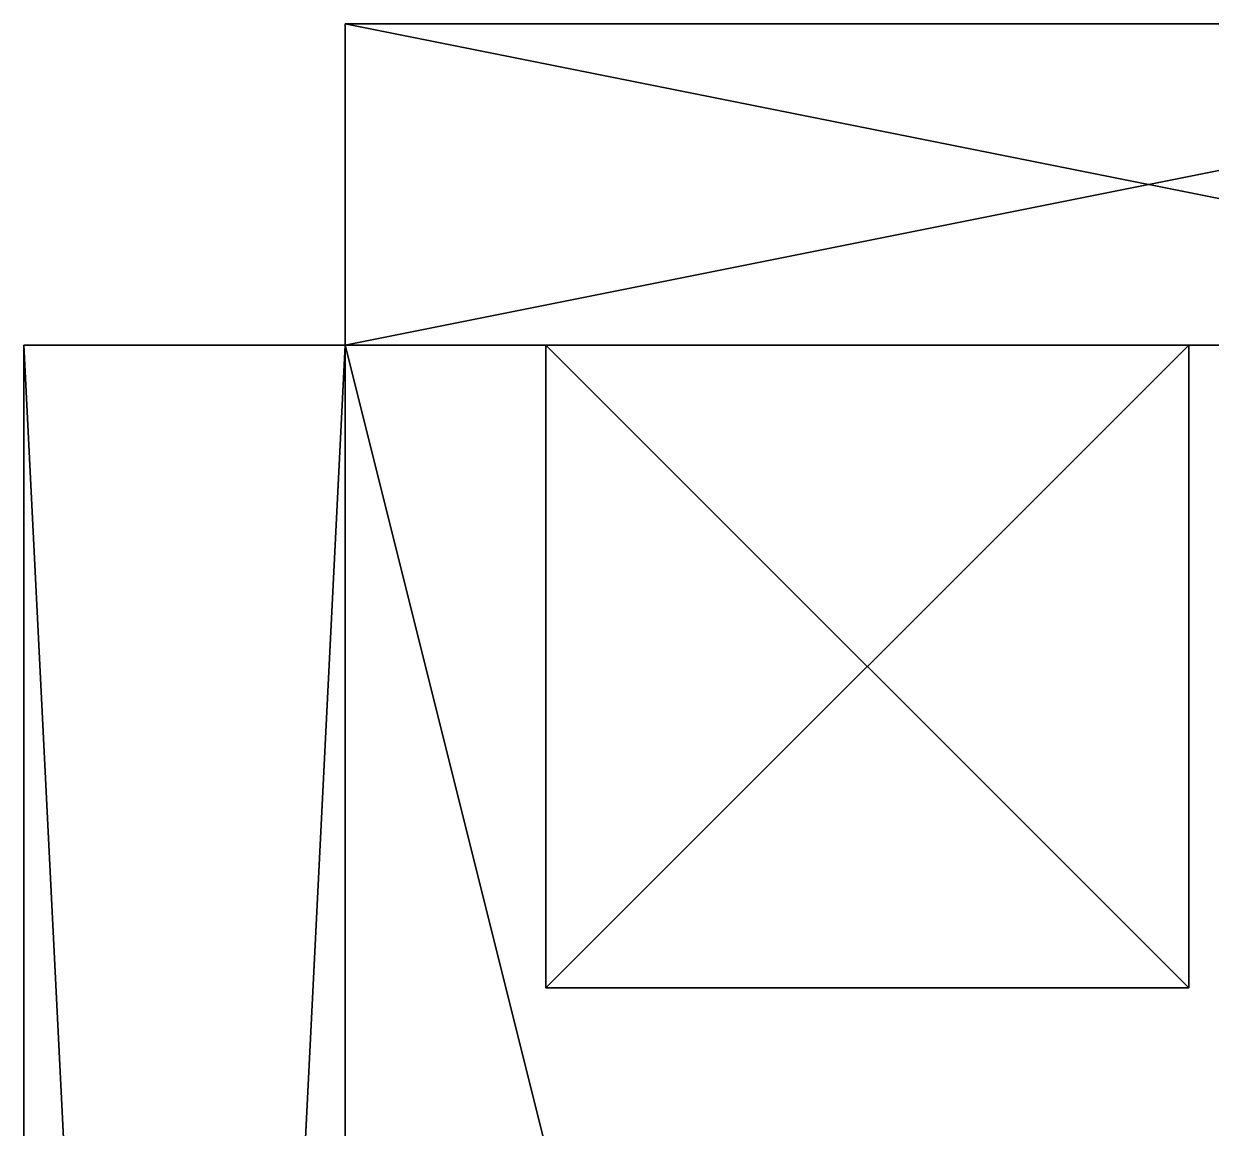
# Model space of a CAD drawing. Extents: x -648 to 272, y -784 to 528.
# Drawn here: x -648 to -618.44, y 236.5 to 264 of the extents above; entities that cross this region are included whole.
import ezdxf

# ---------------------------------------------------------------- set-up
doc = ezdxf.new("R2010")
doc.units = 0

msp = doc.modelspace()

# ---------------------------------------------------------------- meshes
at = {"layer": 'OBJECT035', "color": 50}
mesh = msp.add_polyface(dxfattribs=at)
corners = [(-640, 96), (-648, 96), (-648, 96, 80), (-640, 96, 80), (-648, 256), (-640, 256), (-640, 256, 80), (-648, 256, 80)]
mesh.append_faces([[corners[k] for k in face] for face in [(1, 3, 0), (5, 7, 4), (4, 0, 5), (2, 6, 3), (1, 7, 2), (5, 3, 6)]], dxfattribs={"vtx0": -1})
mesh.append_faces([[corners[k] for k in face] for face in [(1, 2, 3), (5, 6, 7), (4, 1, 0), (2, 7, 6), (1, 4, 7), (5, 0, 3)]], dxfattribs={"vtx2": -1})
at = {"layer": 'OBJECT038', "color": 50}
mesh = msp.add_polyface(dxfattribs=at)
corners = [(-640, 96, 88), (-640, 96, 80), (-640, 256, 80), (-640, 256, 88), (-600, 256, 88), (-600, 256, 80), (-600, 96, 80), (-600, 96, 88)]
mesh.append_faces([[corners[k] for k in face] for face in [(1, 3, 0), (5, 7, 4), (6, 0, 7), (2, 4, 3), (1, 5, 2), (3, 7, 0)]], dxfattribs={"vtx0": -1})
mesh.append_faces([[corners[k] for k in face] for face in [(1, 2, 3), (5, 6, 7), (6, 1, 0), (2, 5, 4), (1, 6, 5), (3, 4, 7)]], dxfattribs={"vtx2": -1})
at = {"layer": 'OBJECT039', "color": 50}
mesh = msp.add_polyface(dxfattribs=at)
corners = [(-640, 96), (-640, 96, -8), (-640, 256, -8), (-640, 256), (-600, 256), (-600, 256, -8), (-600, 96, -8), (-600, 96)]
mesh.append_faces([[corners[k] for k in face] for face in [(1, 3, 0), (5, 7, 4), (6, 0, 7), (2, 4, 3), (1, 5, 2), (3, 7, 0)]], dxfattribs={"vtx0": -1})
mesh.append_faces([[corners[k] for k in face] for face in [(1, 2, 3), (5, 6, 7), (6, 1, 0), (2, 5, 4), (1, 6, 5), (3, 4, 7)]], dxfattribs={"vtx2": -1})
at = {"layer": 'OBJECT040', "color": 50}
mesh = msp.add_polyface(dxfattribs=at)
corners = [(-640, 264), (-640, 256), (-600, 256), (-600, 264), (-640, 256, 80), (-640, 264, 80), (-600, 264, 80), (-600, 256, 80)]
mesh.append_faces([[corners[k] for k in face] for face in [(1, 3, 0), (5, 7, 4), (0, 4, 1), (2, 6, 3), (1, 7, 2), (3, 5, 0)]], dxfattribs={"vtx0": -1})
mesh.append_faces([[corners[k] for k in face] for face in [(1, 2, 3), (5, 6, 7), (0, 5, 4), (2, 7, 6), (1, 4, 7), (3, 6, 5)]], dxfattribs={"vtx2": -1})
at = {"layer": 'OBJECT860', "color": 50}
mesh = msp.add_polyface(dxfattribs=at)
corners = [(-635, 256, 64), (-635, 240, 64), (-619, 240, 64), (-619, 256, 64), (-635, 240, 80), (-635, 256, 80), (-619, 256, 80), (-619, 240, 80)]
mesh.append_faces([[corners[k] for k in face] for face in [(1, 3, 0), (5, 7, 4), (0, 4, 1), (2, 6, 3), (1, 7, 2), (3, 5, 0)]], dxfattribs={"vtx0": -1})
mesh.append_faces([[corners[k] for k in face] for face in [(1, 2, 3), (5, 6, 7), (0, 5, 4), (2, 7, 6), (1, 4, 7), (3, 6, 5)]], dxfattribs={"vtx2": -1})
at = {"layer": 'OBJECT861', "color": 50}
mesh = msp.add_polyface(dxfattribs=at)
corners = [(-635, 240, 80), (-635, 240, 64), (-635, 256, 64), (-635, 256, 80), (-619, 256, 80), (-619, 256, 64), (-619, 240, 64), (-619, 240, 80)]
mesh.append_faces([[corners[k] for k in face] for face in [(1, 3, 0), (5, 7, 4), (6, 0, 7), (2, 4, 3), (1, 5, 2), (3, 7, 0)]], dxfattribs={"vtx0": -1})
mesh.append_faces([[corners[k] for k in face] for face in [(1, 2, 3), (5, 6, 7), (6, 1, 0), (2, 5, 4), (1, 6, 5), (3, 4, 7)]], dxfattribs={"vtx2": -1})
at = {"layer": 'OBJECT862', "color": 50}
mesh = msp.add_polyface(dxfattribs=at)
corners = [(-635, 240, 80), (-635, 240, 64), (-635, 256, 64), (-635, 256, 80), (-619, 256, 80), (-619, 256, 64), (-619, 240, 64), (-619, 240, 80)]
mesh.append_faces([[corners[k] for k in face] for face in [(1, 3, 0), (5, 7, 4), (6, 0, 7), (2, 4, 3), (1, 5, 2), (3, 7, 0)]], dxfattribs={"vtx0": -1})
mesh.append_faces([[corners[k] for k in face] for face in [(1, 2, 3), (5, 6, 7), (6, 1, 0), (2, 5, 4), (1, 6, 5), (3, 4, 7)]], dxfattribs={"vtx2": -1})
at = {"layer": 'OBJECT863', "color": 50}
mesh = msp.add_polyface(dxfattribs=at)
corners = [(-619, 240, 64), (-635, 240, 64), (-635, 240, 80), (-619, 240, 80), (-635, 256, 64), (-619, 256, 64), (-619, 256, 80), (-635, 256, 80)]
mesh.append_faces([[corners[k] for k in face] for face in [(1, 3, 0), (5, 7, 4), (4, 0, 5), (2, 6, 3), (1, 7, 2), (5, 3, 6)]], dxfattribs={"vtx0": -1})
mesh.append_faces([[corners[k] for k in face] for face in [(1, 2, 3), (5, 6, 7), (4, 1, 0), (2, 7, 6), (1, 4, 7), (5, 0, 3)]], dxfattribs={"vtx2": -1})
at = {"layer": 'OBJECT885', "color": 50}
mesh = msp.add_polyface(dxfattribs=at)
corners = [(-635, 240, 80), (-635, 240, 64), (-635, 256, 64), (-635, 256, 80), (-619, 256, 80), (-619, 256, 64), (-619, 240, 64), (-619, 240, 80)]
mesh.append_faces([[corners[k] for k in face] for face in [(1, 3, 0), (5, 7, 4), (6, 0, 7), (2, 4, 3), (1, 5, 2), (3, 7, 0)]], dxfattribs={"vtx0": -1})
mesh.append_faces([[corners[k] for k in face] for face in [(1, 2, 3), (5, 6, 7), (6, 1, 0), (2, 5, 4), (1, 6, 5), (3, 4, 7)]], dxfattribs={"vtx2": -1})
at = {"layer": 'OBJECT910', "color": 50}
mesh = msp.add_polyface(dxfattribs=at)
corners = [(-635, 240, 80), (-635, 240, 64), (-635, 256, 64), (-635, 256, 80), (-619, 256, 80), (-619, 256, 64), (-619, 240, 64), (-619, 240, 80)]
mesh.append_faces([[corners[k] for k in face] for face in [(1, 3, 0), (5, 7, 4), (6, 0, 7), (2, 4, 3), (1, 5, 2), (3, 7, 0)]], dxfattribs={"vtx0": -1})
mesh.append_faces([[corners[k] for k in face] for face in [(1, 2, 3), (5, 6, 7), (6, 1, 0), (2, 5, 4), (1, 6, 5), (3, 4, 7)]], dxfattribs={"vtx2": -1})
at = {"layer": 'OBJECT914', "color": 50}
mesh = msp.add_polyface(dxfattribs=at)
corners = [(-635, 240, 80), (-635, 240, 64), (-635, 256, 64), (-635, 256, 80), (-619, 256, 80), (-619, 256, 64), (-619, 240, 64), (-619, 240, 80)]
mesh.append_faces([[corners[k] for k in face] for face in [(1, 3, 0), (5, 7, 4), (6, 0, 7), (2, 4, 3), (1, 5, 2), (3, 7, 0)]], dxfattribs={"vtx0": -1})
mesh.append_faces([[corners[k] for k in face] for face in [(1, 2, 3), (5, 6, 7), (6, 1, 0), (2, 5, 4), (1, 6, 5), (3, 4, 7)]], dxfattribs={"vtx2": -1})

doc.saveas('drawing.dxf')
